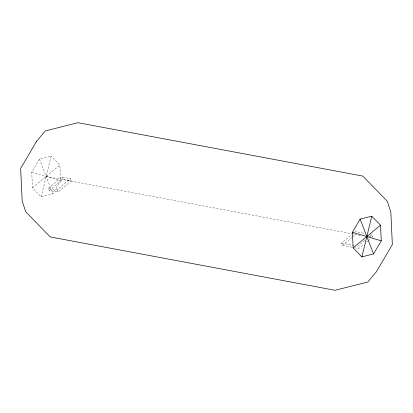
<?xml version="1.0" encoding="UTF-8"?>
<svg xmlns="http://www.w3.org/2000/svg" width="413" height="413" viewBox="0 0 413 413"><rect width="100%" height="100%" fill="white"/><g stroke="black" fill="none" stroke-linecap="round" stroke-linejoin="round"><path stroke-width="0.31" stroke-dasharray="2.06 1.55" d="M41.228 196.794L51.098 156.129L39.447 159.062L31.734 172.185L32.472 187.817L41.228 196.794L52.879 193.862L60.592 180.734L59.859 165.107L51.098 156.129M32.472 187.817L59.859 165.107M48.409 188.245L61.898 177.058L70.546 178.679L71.408 180.915L57.913 192.102L49.271 190.481L48.409 188.245L57.051 189.866L70.546 178.679M49.271 190.481L62.761 179.294L71.408 180.915M351.855 247.206L342.403 245.436L341.515 243.133L351.442 234.899M351.938 234.491L355.412 231.605L364.235 233.262M342.403 245.436L352.33 237.201M352.826 236.794L355.805 234.321M364.849 240.438L357.901 246.205L358.789 248.507L363.75 244.388M369.816 236.324L371.798 234.677L372.686 236.979L371.199 238.213M366.729 241.92L367.725 241.099M368.22 240.686L370.704 238.626M370.538 234.439L371.798 234.677M368.907 236.272L372.686 236.979M46.163 176.459L361.132 235.472M341.515 243.133L354.746 245.611M355.004 247.8L358.789 248.507M31.734 172.185L60.592 180.734M61.898 177.058L62.761 179.294M57.051 189.866L57.913 192.102M39.447 159.062L52.879 193.862"/><path stroke-width="0.62" d="M361.902 256.871L371.772 216.206L360.121 219.138L352.408 232.266L353.141 247.893L361.902 256.871L373.553 253.938L381.266 240.815L380.528 225.183L371.772 216.206M353.141 247.893L380.528 225.183M352.408 232.266L381.266 240.815M360.121 219.138L373.553 253.938M36.607 141.287L20.65 168.432L22.173 200.754L25.642 211.714L50.241 236.933L335.031 290.287L367.751 282.048L376.393 271.713L392.35 244.568L390.827 212.246L387.358 201.286L362.759 176.067L77.969 122.713L45.249 130.952L36.607 141.287"/></g></svg>
